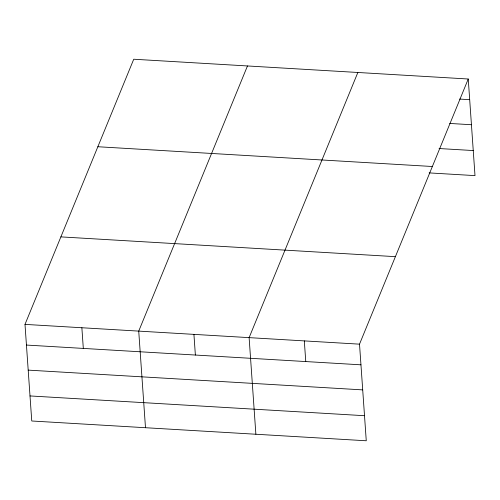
<?xml version="1.0" encoding="UTF-8"?>
<svg xmlns="http://www.w3.org/2000/svg" width="500" height="500" viewBox="0 0 500 500"><rect width="100%" height="100%" fill="white"/><g stroke="black" fill="none" stroke-linecap="round" stroke-linejoin="round"><path stroke-width="0.75" d="M468.244 79.006L359.513 344.162L366.262 440.769L31.756 420.994L25 324.387L133.737 59.231L468.244 79.006L475 175.613L429.137 172.9M247.469 65.956L138.731 331.112L145.488 427.719M357.856 72.481L249.119 337.638L255.875 434.244M459.581 99.075L469.688 99.669M449.675 123.444L471.444 124.731M439.044 148.531L473.25 150.55M97.85 146.738L432.362 166.506M60.881 236.887L395.394 256.656M25 324.387L359.513 344.162M26.444 345.056L360.956 364.825M28.2 370.119L362.706 389.888M30 395.938L364.513 415.706M304.312 340.9L305.763 361.562M193.925 334.375L195.375 355.044M81.869 327.75L83.312 348.419"/></g></svg>
